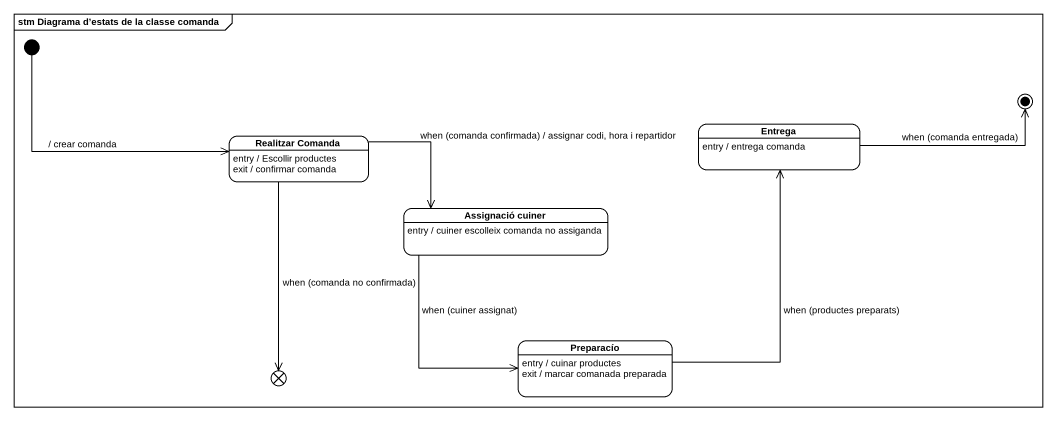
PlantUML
@startuml
mainframe stm Diagrama d’estats de la classe comanda
hide empty description
state Entrega
Entrega : entry / entrega comanda
state "Realitzar Comanda" as Realitzar_Comanda
Realitzar_Comanda : entry / Escollir productes
Realitzar_Comanda : exit / confirmar comanda
state "Assignació cuiner" as Assignació_cuiner
Assignació_cuiner : entry / cuiner escolleix comanda no assiganda
state Preparacío
Preparacío : entry / cuinar productes
Preparacío : exit / marcar comanada preparada
state flowfinal1 <<end>>
[*] -right-> Realitzar_Comanda : / crear comanda
Realitzar_Comanda -right-> Assignació_cuiner : when (comanda confirmada) / assignar codi, hora i repartidor
Realitzar_Comanda --> flowfinal1 : when (comanda no confirmada)
Assignació_cuiner --> Preparacío : when (cuiner assignat)
Preparacío -up-> Entrega : when (productes preparats)
Entrega -right-> [*] : when (comanda entregada)
@enduml
